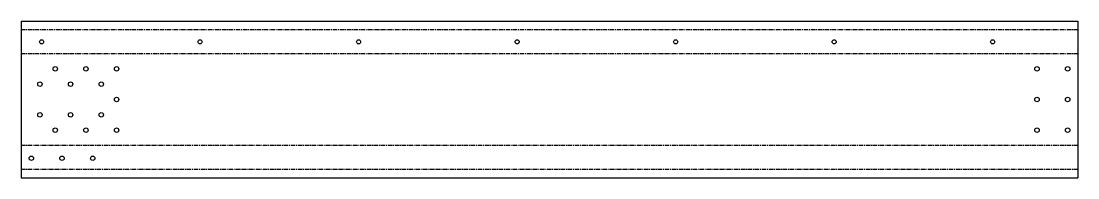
# Model space of a CAD drawing. Header units: millimetres. Extents: x -1550 to 1550, y -230 to 230.
import ezdxf

# ---------------------------------------------------------------- set-up
doc = ezdxf.new("R2010")
doc.units = ezdxf.units.MM
doc.linetypes.add('CENTERX2', pattern=[20.32, 12.7, -2.54, 2.54, -2.54])

msp = doc.modelspace()

# ---------------------------------------------------------------- linework, layer by layer
at = {"color": 7, "linetype": 'Continuous', "lineweight": 25}
for p, q in [((-1550, 230.1), (1550, 230.1)), ((-1550, 230.1), (-1550, -230.1)), ((1550, 230.1), (1550, -230.1)), ((-1550, -230.1), (1550, -230.1))]:
    msp.add_line(p, q, dxfattribs=at)
at = {"color": 7, "linetype": 'CENTERX2'}
for p, q in [((-1550, 205.1), (1550, 205.1)), ((-1550, 135), (1550, 135)), ((1550, -135), (-1550, -135)), ((1550, -205.1), (-1550, -205.1))]:
    msp.add_line(p, q, dxfattribs=at)
at = {"color": 7, "linetype": 'Continuous', "lineweight": 25}
for centre, radius in [((-1490, 169.3), 6), ((-1025, 169.3), 6), ((-560, 169.3), 6), ((-95, 169.3), 6), ((370, 169.3), 6), ((835, 169.3), 6), ((1300, 169.3), 6), ((-1450, 90), 6.5), ((-1360, 90), 6.5), ((-1270, 90), 6.5), ((1430, 90), 6.5), ((1520, 90), 6.5), ((-1495, 45), 6.5), ((-1405, 45), 6.5), ((-1315, 45), 6.5), ((-1270, 0), 6.5), ((1430, 0), 6.5), ((1520, 0), 6.5), ((-1495, -45), 6.5), ((-1405, -45), 6.5), ((-1315, -45), 6.5), ((-1450, -90), 6.5), ((-1360, -90), 6.5), ((-1270, -90), 6.5), ((1430, -90), 6.5), ((1520, -90), 6.5), ((-1520, -172.6), 6.5), ((-1430, -172.6), 6.5), ((-1340, -172.6), 6.5)]:
    msp.add_circle(centre, radius, dxfattribs=at)

doc.saveas('drawing.dxf')
